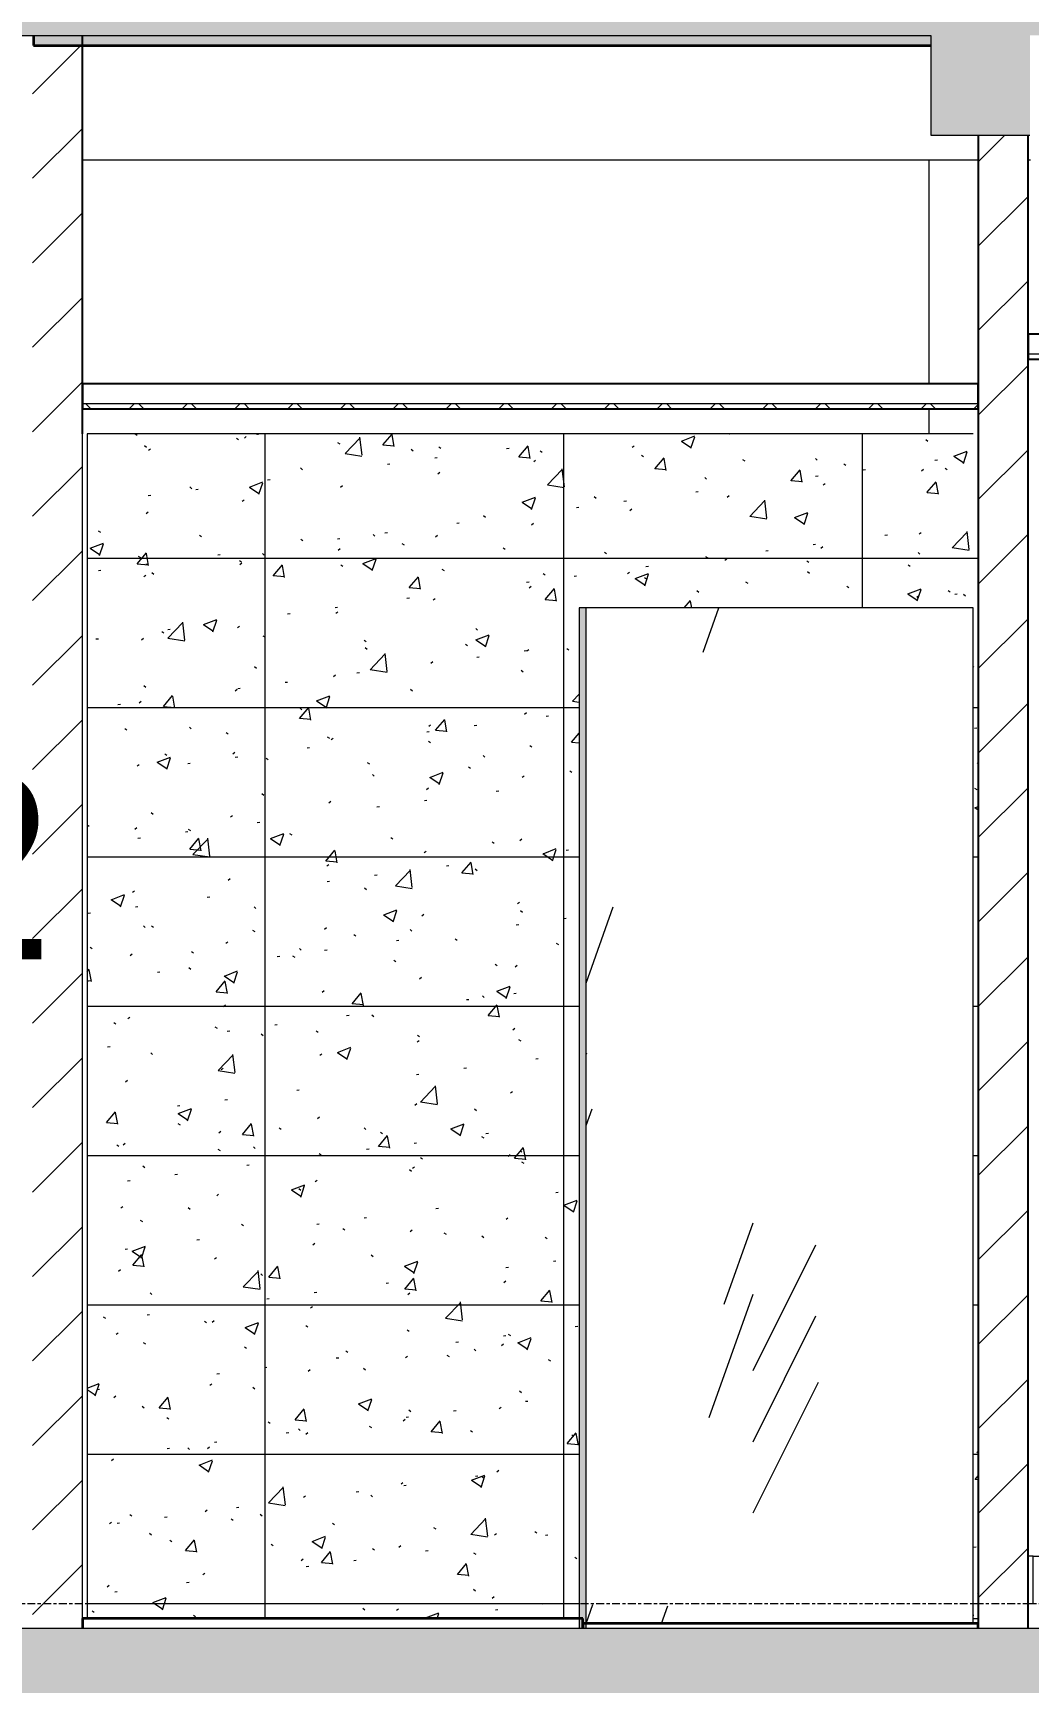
# Model space of a CAD drawing. Header units: millimetres. Extents: x 3451 to 201731, y -8641 to 35300.
# Drawn here: x 133792 to 135791, y 12243 to 15555 of the extents above; entities that cross this region are included whole.
import ezdxf

# ---------------------------------------------------------------- set-up
doc = ezdxf.new("R2010")
doc.units = ezdxf.units.MM
doc.linetypes.add('Centre', pattern=[31.749999999999996, 6.349999999999999, -4.7625, 15.875, -4.7625])
for name, color, linetype, lineweight in [('0-2', 50, 'Continuous', 5), ('A-AREA-IDEN', 2, 'Continuous', 9), ('A-CLNG-2', 250, 'Continuous', 25), ('A-CLNG-3', 7, 'Continuous', 9), ('A-CLNG-PATT-2', 9, 'Continuous', 9), ('A-DETL-GENF-1', 7, 'Continuous', 9), ('A-DETL-THIN', 151, 'Continuous', 9), ('A-FLOR-1', 10, 'Continuous', 35), ('A-FLOR-2', 7, 'Continuous', 9), ('A-FLOR-HRAL', 11, 'Continuous', 9), ('A-FLOR-HRAL-1', 253, 'Continuous', 9), ('A-FLOR-HRAL-2', 53, 'Continuous', 18), ('A-FLOR-LEVL-2', 51, 'Centre', 9), ('A-FLOR-PATT-1', 7, 'Continuous', 9), ('A-GLAZ-CURT', 52, 'Continuous', 9), ('A-GLAZ-CURT-2', 7, 'Continuous', 9), ('A-GLAZ-CURT-3', 50, 'Continuous', 18), ('A-WALL-2', 250, 'Continuous', 25), ('A-WALL-3', 7, 'Continuous', 9), ('A-WALL-PATT-2', 9, 'Continuous', 9), ('I-WALL-1', 7, 'Continuous', 9), ('S-BEAM-3', 7, 'Continuous', 9), ('S-COLS', 52, 'Continuous', 9)]:
    doc.layers.add(name, color=color, linetype=linetype, lineweight=lineweight)
doc.styles.add('Arial_1', font='arial.ttf', dxfattribs={"height": 374.9999999999995})
pattern_1 = [(45, (-51987.052, 14125), (-84.8528137423857, 84.8528137423857), [])]

# ---------------------------------------------------------------- blocks, each defined once
blk = doc.blocks.new('NCV_TKTC_KET CAU_rvt-2-TKCS_MẶT CẮT D')
at = {"layer": 'A-FLOR-PATT-1'}
h = blk.add_hatch(color=256, dxfattribs=at)
h.paths.add_polyline_path([(-37572.05509122475, 15530.00000000067), (-35537.36286042158, 15530.00000000067), (-35537.36286042158, 15550.00000000066), (-37938.56169126601, 15550.00000000066), (-37938.56169126601, 15530.00000000067)])
h.paths.add_polyline_path([(-66835.30195079184, 15530.00000000067), (-65032.30287162068, 15530.00000000067), (-65032.30287162068, 15550.00000000066), (-66835.30195079184, 15550.00000000064)])
h.paths.add_polyline_path([(-24866.93603804549, 15530.00000000067), (-24836.93603804546, 15530.00000000067), (-24836.93603804546, 15550.00000000066), (-28836.93603804653, 15550.00000000066), (-28836.93603804653, 15530.00000000067), (-25163.70869679511, 15530.00000000067)])
h.paths.add_polyline_path([(-58634.88356244747, 15530.00000000067), (-56833.25790922993, 15530.00000000067), (-56833.25790922993, 15550.00000000064), (-58634.88356244747, 15550.00000000067)])
h.paths.add_polyline_path([(-53357.93247971241, 15530.00000000067), (-51661.93603804462, 15530.00000000067), (-51661.93603804462, 15550.00000000066), (-53357.93247971241, 15550.00000000064), (-53357.93247971241, 15530.40035583389)])
at = {"layer": 'A-FLOR-1'}
for p, q in [((-66835.30195079182, 15550.00000000065), (-66835.30195079182, 15530.00000000067)), ((-66835.30195079182, 15530.00000000067), (-65032.30287162065, 15530.00000000067))]:
    blk.add_line(p, q, dxfattribs=at)
at = {"layer": 'S-BEAM-3'}
for p, q in [((-66736.93603804555, 15300.00000000067), (-64936.93603804558, 15300.00000000067)), ((-64836.93603804558, 15300.00000000067), (-64832.23167143203, 15300.00000000067))]:
    blk.add_line(p, q, dxfattribs=at)
blk = doc.blocks.new('System Panel - Glazed-V378-TKCS_MẶT CẮT D')
at = {"layer": 'A-GLAZ-CURT'}
h = blk.add_hatch(dxfattribs=at)
h.set_pattern_fill('FP_57', color=256, style=0, pattern_type=2)
h.set_pattern_definition([(63.435, (-51796.552, 14220.25), (-766.749764081115, 2300.242443587535), [952.5, -571.5, 952.5, -571.5, -1211.709]), (63.435, (-51796.552, 14220.25), (-766.749764081115, 2300.242443587535), [-3048, 381, -830.709]), (63.435, (-51844.177, 14267.875), (-766.749764081115, 2300.242443587535), [762, -952.5, 571.5, -571.5, -1402.209]), (63.435, (-51844.177, 14267.875), (-766.749764081115, 2300.242443587535), [-2857.5, 666.75, -735.459]), (63.435, (-51844.177, 14410.75), (-766.749764081115, 2300.242443587535), [571.5, -1143, 381, -571.5, -1592.709]), (63.435, (-51844.177, 14410.75), (-766.749764081115, 2300.242443587535), [-2667, 857.25, -735.459]), (63.435, (-51701.302, 14267.875), (-766.749764081115, 2300.242443587535), [571.5, -1143, 476.25, -2068.959]), (63.435, (-51558.427, 14410.75), (-766.749764081115, 2300.242443587535), [285.75, -1428.75, 190.5, -2354.709]), (63.435, (-51796.552, 14648.875), (-766.749764081115, 2300.242443587535), [190.5, -1428.75, 190.5, -762, -1687.959]), (63.435, (-51796.552, 14648.875), (-766.749764081115, 2300.242443587535), [-2571.75, 476.25, -1211.709]), (63.435, (-50939.302, 14506), (-766.749764081115, 2300.242443587535), [952.5, -1428.75, 1143, -754.5089999999999]), (63.435, (-50939.302, 14363.125), (-766.749764081115, 2300.242443587535), [1333.5, -952.5, 1428.75, -564.009]), (63.435, (-50844.052, 14410.75), (-766.749764081115, 2300.242443587535), [1524, -762, 1143, -830.709]), (63.435, (-50701.177, 14553.625), (-766.749764081115, 2300.242443587535), [952.5, -1333.5, 762, -1211.709]), (63.435, (-50844.052, 14839.375), (-766.749764081115, 2300.242443587535), [476.25, -1905, 571.5, -1306.959]), (63.435, (-50558.302, 14696.5), (-766.749764081115, 2300.242443587535), [381, -1905, 381, -1592.709])])
h.paths.add_polyline_path([(-64947.34849079386, 12360.00000000066), (-64947.34849079386, 14400.00000000065), (-65389.49236261418, 14400.00000000065), (-65389.49236261418, 12360.00000000066), (-65001.03133154292, 12360.00000000066)])
at = {"layer": 'A-GLAZ-CURT-2'}
for p, q in [((-64947.34849079384, 14400.00000000067), (-65389.49236261416, 14400.00000000067)), ((-64947.34849079384, 12360.00000000068), (-64947.34849079384, 14400.00000000067))]:
    blk.add_line(p, q, dxfattribs=at)
blk = doc.blocks.new('System Panel - Glazed-V379-TKCS_MẶT CẮT D')
at = {"layer": 'A-GLAZ-CURT'}
blk.add_hatch(color=256, dxfattribs=at).paths.add_polyline_path([(-65738.63449823763, 12350.00000000065), (-65724.49236261392, 12350.00000000065), (-65724.49236261392, 14400.00000000065), (-65738.63449823763, 14400.00000000065), (-65738.63449823763, 14158.14186581952)])
h = blk.add_hatch(dxfattribs=at)
h.set_pattern_fill('FP_59', color=256, style=0, pattern_type=2)
h.set_pattern_definition([(70.52899999999998, (-58721.068, 14220.25), (-542.1814551909827, 2300.241231343354), [903.6210000000001, -542.173, 903.6210000000001, -1691.701]), (70.52899999999998, (-58721.068, 14220.25), (-542.1814551909827, 2300.241231343354), [-2349.414, -542.173, 361.448, -788.08]), (70.52899999999998, (-58754.74400000001, 14267.875), (-542.1814551909827, 2300.241231343354), [722.8969999999999, -903.6210000000001, 542.173, -1872.425]), (70.52899999999998, (-58754.74400000001, 14267.875), (-542.1814551909827, 2300.241231343354), [-2168.69, -542.173, 632.535, -697.7180000000001]), (70.52899999999998, (-58754.74400000001, 14410.75), (-542.1814551909827, 2300.241231343354), [542.173, -1084.345, 361.448, -2053.149]), (70.52899999999998, (-58754.74400000001, 14410.75), (-542.1814551909827, 2300.241231343354), [-1987.966, -542.173, 813.2589999999999, -697.7180000000001]), (70.52899999999998, (-58653.71599999999, 14267.875), (-542.1814551909827, 2300.241231343354), [542.173, -1084.345, 451.81, -1962.787]), (70.52899999999998, (-58552.68799999999, 14410.75), (-542.1814551909827, 2300.241231343354), [271.086, -1355.431, 180.724, -2233.874]), (70.52899999999998, (-58721.068, 14648.875), (-542.1814551909827, 2300.241231343354), [180.724, -3860.391]), (70.52899999999998, (-58721.068, 14648.875), (-542.1814551909827, 2300.241231343354), [-180.724, -1355.431, -2504.96]), (70.52899999999998, (-58721.068, 14648.875), (-542.1814551909827, 2300.241231343354), [-1536.155, 180.724, -2324.236]), (70.52899999999998, (-58721.068, 14648.875), (-542.1814551909827, 2300.241231343354), [-1716.88, -722.8969999999999, -1601.339]), (70.52899999999998, (-58721.068, 14648.875), (-542.1814551909827, 2300.241231343354), [-2439.776, 451.81, -1149.529]), (70.52899999999998, (-58721.068, 14648.875), (-542.1814551909827, 2300.241231343354), [-2891.587, -1149.529]), (70.52899999999998, (-58114.901, 14506), (-542.1814551909827, 2300.241231343354), [903.6210000000001, -1355.431, 1084.345, -715.791]), (70.52899999999998, (-58114.901, 14363.125), (-542.1814551909827, 2300.241231343354), [1265.069, -903.6210000000001, -1890.498]), (70.52899999999998, (-58114.901, 14363.125), (-542.1814551909827, 2300.241231343354), [-2168.69, 1355.431, -535.066]), (70.52899999999998, (-58047.54900000001, 14410.75), (-542.1814551909827, 2300.241231343354), [1445.793, -722.8969999999999, 1084.345, -788.08]), (70.52899999999998, (-57946.52099999999, 14553.625), (-542.1814551909827, 2300.241231343354), [903.6210000000001, -1265.069, -1872.425]), (70.52899999999998, (-57946.52099999999, 14553.625), (-542.1814551909827, 2300.241231343354), [-2168.69, 722.8969999999999, -1149.529]), (70.52899999999998, (-58047.54900000001, 14839.375), (-542.1814551909827, 2300.241231343354), [451.81, -1807.242, 542.173, -1239.891]), (70.52899999999998, (-57845.49299999999, 14696.5), (-542.1814551909827, 2300.241231343354), [361.448, -1807.242, 361.448, -1510.977])])
h.paths.add_polyline_path([(-65389.49236261416, 12360.00000000066), (-65389.49236261416, 14400.00000000065), (-65724.49236261392, 14400.00000000065), (-65724.49236261392, 12360.00000000066)])
at = {"layer": 'A-GLAZ-CURT-2'}
blk.add_line((-65388.02789651998, 14400.00000000067), (-65724.49236261392, 14400.00000000067), dxfattribs=at)
at = {"layer": 'A-GLAZ-CURT-3'}
for p, q in [((-65738.63449823765, 14400.00000000067), (-65738.63449823765, 12350.00000000067)), ((-65724.49236261392, 14400.00000000067), (-65738.63449823765, 14400.00000000067)), ((-65724.49236261392, 12350.00000000067), (-65724.49236261392, 14400.00000000067))]:
    blk.add_line(p, q, dxfattribs=at)
blk = doc.blocks.new('Railing - Railing-916024-TKCS_MẶT CẮT D')
at = {"layer": 'A-FLOR-HRAL-1'}
for p, q in [((-64826.93603804556, 5695.000000000002), (-63151.93603804282, 5695.000000000002)), ((-63151.93603804282, 5695.000000000002), (-63151.93603804282, 5600.000000000003))]:
    blk.add_line(p, q, dxfattribs=at)
at = {"layer": 'A-FLOR-HRAL-2'}
for p, q in [((-64826.93603804555, 5695.000000000002), (-64836.93603804555, 5695.000000000002)), ((-64836.93603804555, 5695.000000000002), (-64836.93603804555, 5600.000000000002)), ((-64826.93603804555, 5600.000000000003), (-64826.93603804555, 5695.000000000002)), ((-64836.93603804555, 5600.000000000002), (-64826.93603804555, 5600.000000000003))]:
    blk.add_line(p, q, dxfattribs=at)
blk = doc.blocks.new('NCV_TKTC_TANG 3 - 4_rvt-3-TKCS_MẶT CẮT D')
at = {"layer": 'A-CLNG-PATT-2'}
h = blk.add_hatch(dxfattribs=at)
h.set_pattern_fill('FP_39', color=256, style=0, pattern_type=2)
h.set_pattern_definition([(45, (-51987.052, 14125), (-53.03300858899107, 53.03300858899107), []), (135, (-51987.052, 14125), (-53.03300858899107, -53.03300858899106), [])])
h.paths.add_polyline_path([(-65001.03133154292, 14800.00000000066), (-64936.93603804557, 14800.00000000066), (-64936.93603804557, 14810.00000000067), (-66736.93603804556, 14810.00000000067), (-66736.93603804556, 14800.00000000066), (-66307.17305727236, 14800.00000000066)])
at = {"layer": 'A-WALL-PATT-2'}
h = blk.add_hatch(dxfattribs=at)
h.set_pattern_fill('FP_32', color=256, style=0, pattern_type=2)
h.set_pattern_definition(pattern_1)
h.paths.add_polyline_path([(-66736.93603804556, 12350.00000000067), (-66736.93603804556, 15550.00000000064), (-66836.93603804556, 15550.00000000064), (-66836.93603804556, 12350.00000000072)])
h = blk.add_hatch(dxfattribs=at)
h.set_pattern_fill('FP_32', color=256, style=0, pattern_type=2)
h.set_pattern_definition(pattern_1)
h.paths.add_polyline_path([(-64836.9360380456, 12350.00000000072), (-64836.9360380456, 15350.00000000066), (-64936.93603804561, 15350.00000000066), (-64936.93603804561, 12350.00000000072)])
h = blk.add_hatch(dxfattribs=at)
h.set_pattern_fill('FP_45', color=256, style=0, pattern_type=2)
h.set_pattern_definition([(49.99999999999999, (-51987.052, 14125), (273.2759776841747, -23.90907295899291), [28.575, -314.325]), (355, (-51987.052, 14125), (-52.86463744137976, 286.5849991855671), [22.86, -251.46]), (100.451, (-51964.279, 14123.008), (220.413843196223, 262.6745400252389), [24.285, -267.135]), (46.184, (-51987.052, 14201.2), (406.6186873749535, -63.06455048178694), [42.86199999999999, -471.487]), (96.636, (-51953.167, 14195.945), (356.1041995258504, 371.1413743481766), [36.428, -400.703]), (351.184, (-51987.052, 14201.2), (356.1074794446095, 371.1380942528091), [34.29, -377.19]), (21, (-51948.952, 14182.15), (227.4212069886736, -153.39816935288), [28.575, -314.325]), (326, (-51948.952, 14182.15), (92.70271090644168, 276.2821728606403), [22.86, -251.46]), (71.45100000000001, (-51930, 14169.367), (320.1254349837665, 122.8815776528534), [24.285, -267.135]), (37.50000000000001, (-51987.052, 14125), (4.632484241456957, 126.8326136873031), [5.029, -243.383, 5.029, -250.241, -252.412]), (37.50000000000001, (-51987.052, 14125), (4.632484241456957, 126.8326136873031), [-503.682, 5.029, -247.383]), (7.499999999999999, (-51987.052, 14125), (100.2291571741425, 150.27112050278), [5.029, -140.513, 5.029, -237.668, -96.20200000000001]), (7.499999999999999, (-51987.052, 14125), (100.2291571741425, 150.27112050278), [-388.239, 5.029, -91.17299999999999]), (327.5, (-52072.015, 14125), (203.3868436016746, -8.593484610329341), [5.029, -90.221, 5.029, -292.151, -394.335]), (327.5, (-52072.015, 14125), (203.3868436016746, -8.593484610329341), [-392.43, 5.029, -389.306]), (317.5, (-52110.115, 14125), (222.1944047850656, 38.13983495258489), [5.029, -118.796, 5.029, -192.329, -280.035]), (317.5, (-52110.115, 14125), (222.1944047850656, 38.13983495258489), [-321.183, 5.029, -275.006])])
h.paths.add_polyline_path([(-66726.93603804553, 12370.00000000067), (-65738.63449823766, 12370.00000000067), (-65738.63449823766, 14400.00000000066), (-64947.34849079386, 14400.00000000066), (-64946.93603804558, 12370.00000000067), (-64936.93603804558, 12370.00000000067), (-64936.93603804558, 14750.00000000067), (-66726.93603804553, 14750.00000000067), (-66726.93603804553, 14158.14186581953)])
h = blk.add_hatch(dxfattribs=at)
h.set_pattern_fill('FP_60', color=256, style=0, pattern_type=2)
h.set_pattern_definition([(0, (-64941.93599999999, 12400), (0, 300), []), (90, (-64941.93599999999, 12400), (-600, 3.673940397442059e-14), [])])
h.paths.add_polyline_path([(-66726.93603804553, 12370.00000000067), (-65738.63449823766, 12370.00000000067), (-65738.63449823766, 14400.00000000066), (-64947.34849079386, 14400.00000000066), (-64946.93603804558, 12370.00000000067), (-64936.93603804558, 12370.00000000067), (-64936.93603804558, 14750.00000000067), (-66726.93603804553, 14750.00000000067), (-66726.93603804553, 14158.14186581953)])
at = {"layer": 'A-CLNG-2'}
for p, q in [((-64436.93603804555, 14950.00000000067), (-64836.93603804555, 14950.00000000067)), ((-64836.93603804555, 14950.00000000067), (-64836.93603804555, 14900.00000000067)), ((-64836.93603804555, 14900.00000000067), (-64436.93603804555, 14900.00000000067)), ((-64936.93603804555, 14850.00000000067), (-66736.93603804555, 14850.00000000067)), ((-66736.93603804555, 14850.00000000067), (-66736.93603804555, 14800.00000000067)), ((-64936.93603804555, 14800.00000000067), (-64936.93603804555, 14850.00000000067)), ((-66736.93603804555, 14800.00000000067), (-64936.93603804555, 14800.00000000067))]:
    blk.add_line(p, q, dxfattribs=at)
at = {"layer": 'A-CLNG-3'}
for p, q in [((-64436.93603804555, 14910.00000000067), (-64836.93603804555, 14910.00000000067)), ((-64936.93603804555, 14810.00000000067), (-66736.93603804555, 14810.00000000067))]:
    blk.add_line(p, q, dxfattribs=at)
at = {"layer": 'A-FLOR-1'}
for p, q in [((-65731.56343042507, 12370.00000000067), (-66736.93603804555, 12370.00000000067)), ((-66736.93603804555, 12370.00000000067), (-66736.93603804555, 12350.00000000071)), ((-65731.56343042507, 12350.00000000071), (-65731.56343042507, 12370.00000000067)), ((-64936.93603804555, 12360.00000000067), (-65731.56343042511, 12360.00000000067)), ((-65731.56343042511, 12360.00000000067), (-65731.56343042511, 12350.00000000071)), ((-64936.93603804555, 12350.0000000007), (-64936.93603804555, 12360.00000000067))]:
    blk.add_line(p, q, dxfattribs=at)
at = {"layer": 'A-FLOR-2'}
blk.add_line((-64947.34849079384, 12370.00000000067), (-64936.93603804557, 12370.00000000067), dxfattribs=at)
at = {"layer": 'A-WALL-2'}
for p, q in [((-66736.93603804555, 14750.00000000067), (-66736.93603804555, 15550.00000000065)), ((-64936.93603804558, 15350.00000000067), (-64936.93603804558, 12350.00000000071)), ((-64836.93603804558, 12350.00000000071), (-64836.93603804558, 15350.00000000067))]:
    blk.add_line(p, q, dxfattribs=at)
at = {"layer": 'A-WALL-3'}
blk.add_line((-66736.93603804555, 12350.00000000067), (-66736.93603804555, 14750.00000000067), dxfattribs=at)
at = {"layer": 'I-WALL-1'}
for p, q in [((-64946.93603804555, 14750.00000000067), (-66726.93603804552, 14750.00000000067)), ((-66726.93603804552, 14750.00000000067), (-66726.93603804552, 12370.00000000067))]:
    blk.add_line(p, q, dxfattribs=at)
at = {"layer": 'A-FLOR-HRAL'}
blk.add_blockref('Railing - Railing-916024-TKCS_MẶT CẮT D', (0, 6800.000000000669), dxfattribs=at)
at = {"layer": 'A-GLAZ-CURT'}
for name in ['System Panel - Glazed-V379-TKCS_MẶT CẮT D', 'System Panel - Glazed-V378-TKCS_MẶT CẮT D']:
    blk.add_blockref(name, (0, 0), dxfattribs=at)

msp = doc.modelspace()

# ---------------------------------------------------------------- hatches: boundary and pattern name
at = {"layer": 'A-DETL-GENF-1'}
h = msp.add_hatch(color=256, dxfattribs=at)
h.paths.add_polyline_path([(160692.2005024154, 15150.00000000064), (160692.2005024154, 15550.00000000067), (167092.5259319323, 15550.00000000066), (167092.5259319323, 15300.00000000065), (167692.5259319323, 15300.00000000065), (167692.5259319323, 15550.00000000066), (171492.9020578788, 15550.00000000064), (171492.9020578788, 15350.00000000066), (171692.9020578789, 15350.00000000066), (171692.9020578789, 15550.00000000067), (175790.9002787122, 15550.00000000064), (175790.9002787122, 15150.00000000065), (176090.9002787122, 15150.00000000065), (176090.9002787122, 15749.99999999999), (151265.9002786824, 15750.00000000065), (151265.9002787132, 15350.00000000064), (151467.6273247605, 15350.00000000064), (151467.6273247605, 15550.00000000036), (154892.5259319324, 15550.00000000035), (154892.5259319324, 15350.00000000066), (155092.5259319324, 15350.00000000066), (155092.5259319324, 15550.00000000066), (156090.8495822841, 15550.00000000066), (156090.8495822841, 15150.00000000065), (156392.5259319324, 15150.00000000065), (156392.5259319324, 15550.00000000066), (160390.473456336, 15550.00000000064), (160390.473456336, 15150.00000000064), (160443.497774074, 15150.00000000064)])
h.paths.add_polyline_path([(122694.5784075277, 15150.00000000065), (122694.5784075277, 15749.99999999999), (122392.5259319318, 15749.99999999999), (122392.5259319318, 15150.00000000065)])
h.paths.add_polyline_path([(130594.688865931, 15150.00000000065), (130894.688865931, 15150.00000000065), (130894.688865931, 15550.00000000066), (135595.5334451369, 15550.00000000064), (135595.5334451369, 15350.00000000066), (135794.5784075276, 15350.00000000066), (135794.5784075276, 15550.00000000067), (138744.6022665855, 15550.00000000066), (138744.6022665855, 15150.00000000065), (139044.6022665855, 15150.00000000065), (139044.6022665855, 15550.00000000067), (143794.5784075277, 15550.00000000064), (143794.5784075277, 15350.00000000066), (143994.5784075277, 15350.00000000066), (143994.5784075277, 15550.00000000067), (146969.9038370452, 15550.00000000066), (146969.9038370452, 15150.00000000065), (147269.9038370452, 15150.00000000065), (147269.9038370452, 15550.00000000067), (148965.900278713, 15550.00000000066), (148965.900278713, 15350.00000000066), (149165.9002787127, 15351.29182539212), (149165.9002787127, 15750.00000000065), (128994.5784076003, 15750.00000000073), (128994.5784076003, 15350.00000000066), (129194.5784076003, 15350.00000000066), (129194.5784076003, 15550.00000000067), (130594.688865931, 15550.00000000066), (130594.688865931, 15391.86871500654)])
h.paths.add_polyline_path([(128444.484153395, 15350.00000000066), (128443.0254937028, 15750.00000000065), (126628.8478031172, 15750.00000000065), (126628.8478031172, 15350.00000000066), (126828.8478031172, 15350.00000000066), (126828.8478031172, 15550.00000000066), (128244.484153395, 15550.00000000064), (128244.484153395, 15350.00000000066)])
h = msp.add_hatch(color=256, dxfattribs=at)
h.paths.add_polyline_path([(160390.473456336, 11750.00000000064), (160692.2005024154, 11750.00000000064), (160692.2005024154, 12150.00000000067), (167092.5259319323, 12150.00000000065), (167092.5259319323, 11900.00000000066), (167692.5259319323, 11900.00000000066), (167692.5259319323, 12150.00000000065), (171492.9020578788, 12150.00000000063), (171492.9020578788, 11950.00000000065), (171692.9020578789, 11950.00000000065), (171692.9020578789, 12150.00000000066), (175790.9002787122, 12150.00000000065), (175790.9002787122, 11750.00000000065), (176090.9002787122, 11750.00000000065), (176090.9002787122, 12350), (151265.9002787129, 12350.00000000066), (151265.9002787129, 11950.00000000065), (151467.627324791, 11950.00000000065), (151467.627324791, 12150.00000000036), (154892.5259319324, 12150.00000000036), (154892.5259319324, 11950.00000000065), (155092.5259319324, 11950.00000000065), (155092.5259319324, 12150.00000000066), (156090.8495822841, 12150.00000000065), (156090.8495822841, 11750.00000000065), (156392.5259319324, 11750.00000000065), (156392.5259319324, 12150.00000000065), (160390.473456336, 12150.00000000063)])
h.paths.add_polyline_path([(122392.5259319318, 11750.00000000065), (122694.5784075277, 11750.00000000065), (122694.5784075277, 12350), (122392.5259319318, 12350)])
h.paths.add_polyline_path([(147269.9038370452, 11750.00000000065), (147269.9038370452, 12150.00000000066), (148965.900278713, 12150.00000000066), (148965.900278713, 11950.00000000065), (149165.9002787127, 11951.29182539211), (149165.9002787127, 12350.00000000066), (128994.5784076003, 12350.00000000072), (128994.5784076003, 11950.00000000065), (129194.5784076003, 11950.00000000065), (129194.5784076003, 12150.00000000066), (130594.688865931, 12150.00000000066), (130594.688865931, 11750.00000000065), (130894.688865931, 11750.00000000065), (130894.688865931, 12150.00000000065), (135595.5334451369, 12150.00000000063), (135595.5334451369, 11950.00000000065), (135794.5784075276, 11950.00000000065), (135794.5784075276, 12150.00000000066), (138744.6022665855, 12150.00000000065), (138744.6022665855, 11750.00000000065), (139044.6022665855, 11750.00000000065), (139044.6022665855, 12150.00000000066), (143794.5784075277, 12150.00000000065), (143794.5784075277, 11950.00000000065), (143994.5784075277, 11950.00000000065), (143994.5784075277, 12150.00000000066), (146969.9038370452, 12150.00000000065), (146969.9038370452, 11750.00000000065)])
h.paths.add_polyline_path([(128444.484153395, 11950.00000000065), (128443.0254937028, 12350.00000000066), (126628.8478031172, 12350.00000000066), (126628.8478031172, 11950.00000000065), (126828.8478031172, 11950.00000000065), (126828.8478031172, 12150.00000000065), (128244.484153395, 12150.00000000065), (128244.484153395, 11950.00000000065), (128443.0254937028, 11950.00000000065)])

# ---------------------------------------------------------------- linework, layer by layer
at = {"layer": 'A-DETL-THIN'}
for p, q in [((130894.6888659311, 15550.00000000066), (135595.5334451369, 15550.00000000064)), ((135595.5334451369, 15550.00000000064), (135595.5334451369, 15350.00000000066)), ((135595.5334451369, 15350.00000000066), (135794.5784075276, 15350.00000000066)), ((149165.9002787127, 12350.00000000067), (128994.5784076003, 12350.00000000073))]:
    msp.add_line(p, q, dxfattribs=at)
at = {"layer": 'A-FLOR-LEVL-2'}
msp.add_line((106972.3838059645, 12400), (198239.7447831534, 12400), dxfattribs=at)
at = {"layer": 'S-COLS'}
for p, q in [((135592.5378259635, 14850.00000000068), (135592.5378259635, 15300.00000000067)), ((135592.5378259635, 14750.00000000068), (135592.5378259635, 14800.00000000068))]:
    msp.add_line(p, q, dxfattribs=at)

# ---------------------------------------------------------------- block references
at = {"layer": '0-2'}
for name in ['NCV_TKTC_KET CAU_rvt-2-TKCS_MẶT CẮT D', 'NCV_TKTC_TANG 3 - 4_rvt-3-TKCS_MẶT CẮT D']:
    msp.add_blockref(name, (200627.8363167576, 0), dxfattribs=at)

# ---------------------------------------------------------------- texts
at = {"layer": 'A-AREA-IDEN', "insert": (132786.1040615094, 13688.71064042601), "char_height": 374.9999999999995, "width": 2093.999999999997, "attachment_point": 8, "line_spacing_factor": 0.9364389825664475, "style": 'Arial_1'}
msp.add_mtext('\\pt7.5,15,22.5,30,37.5,45,52.5,60,67.5,75,82.5,90,97.5,105,112.5,120,127.5,135,142.5,150,157.5,165,172.5,180,187.5,195,202.5,210,217.5,225,232.5,240;A3.04.02', dxfattribs=at)

doc.saveas('drawing.dxf')
